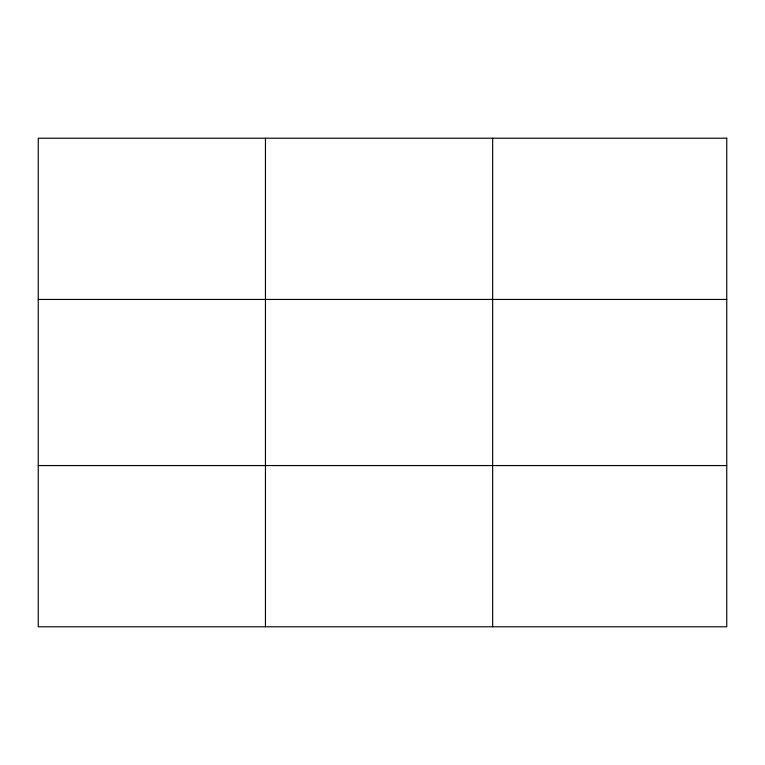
<?xml version="1.0" encoding="UTF-8"?>
<svg xmlns="http://www.w3.org/2000/svg" width="765" height="765" viewBox="0 0 765 765"><rect width="100%" height="100%" fill="white"/><g stroke="black" fill="none" stroke-linecap="round" stroke-linejoin="round"><path stroke-width="1.15" d="M265.455 626.784L265.455 138.216M492.66 626.784L492.66 138.216M38.25 299.44L726.75 299.44M38.25 465.56L726.75 465.56M726.75 138.216L726.75 626.784L38.25 626.784L38.25 138.216L726.75 138.216"/></g></svg>
